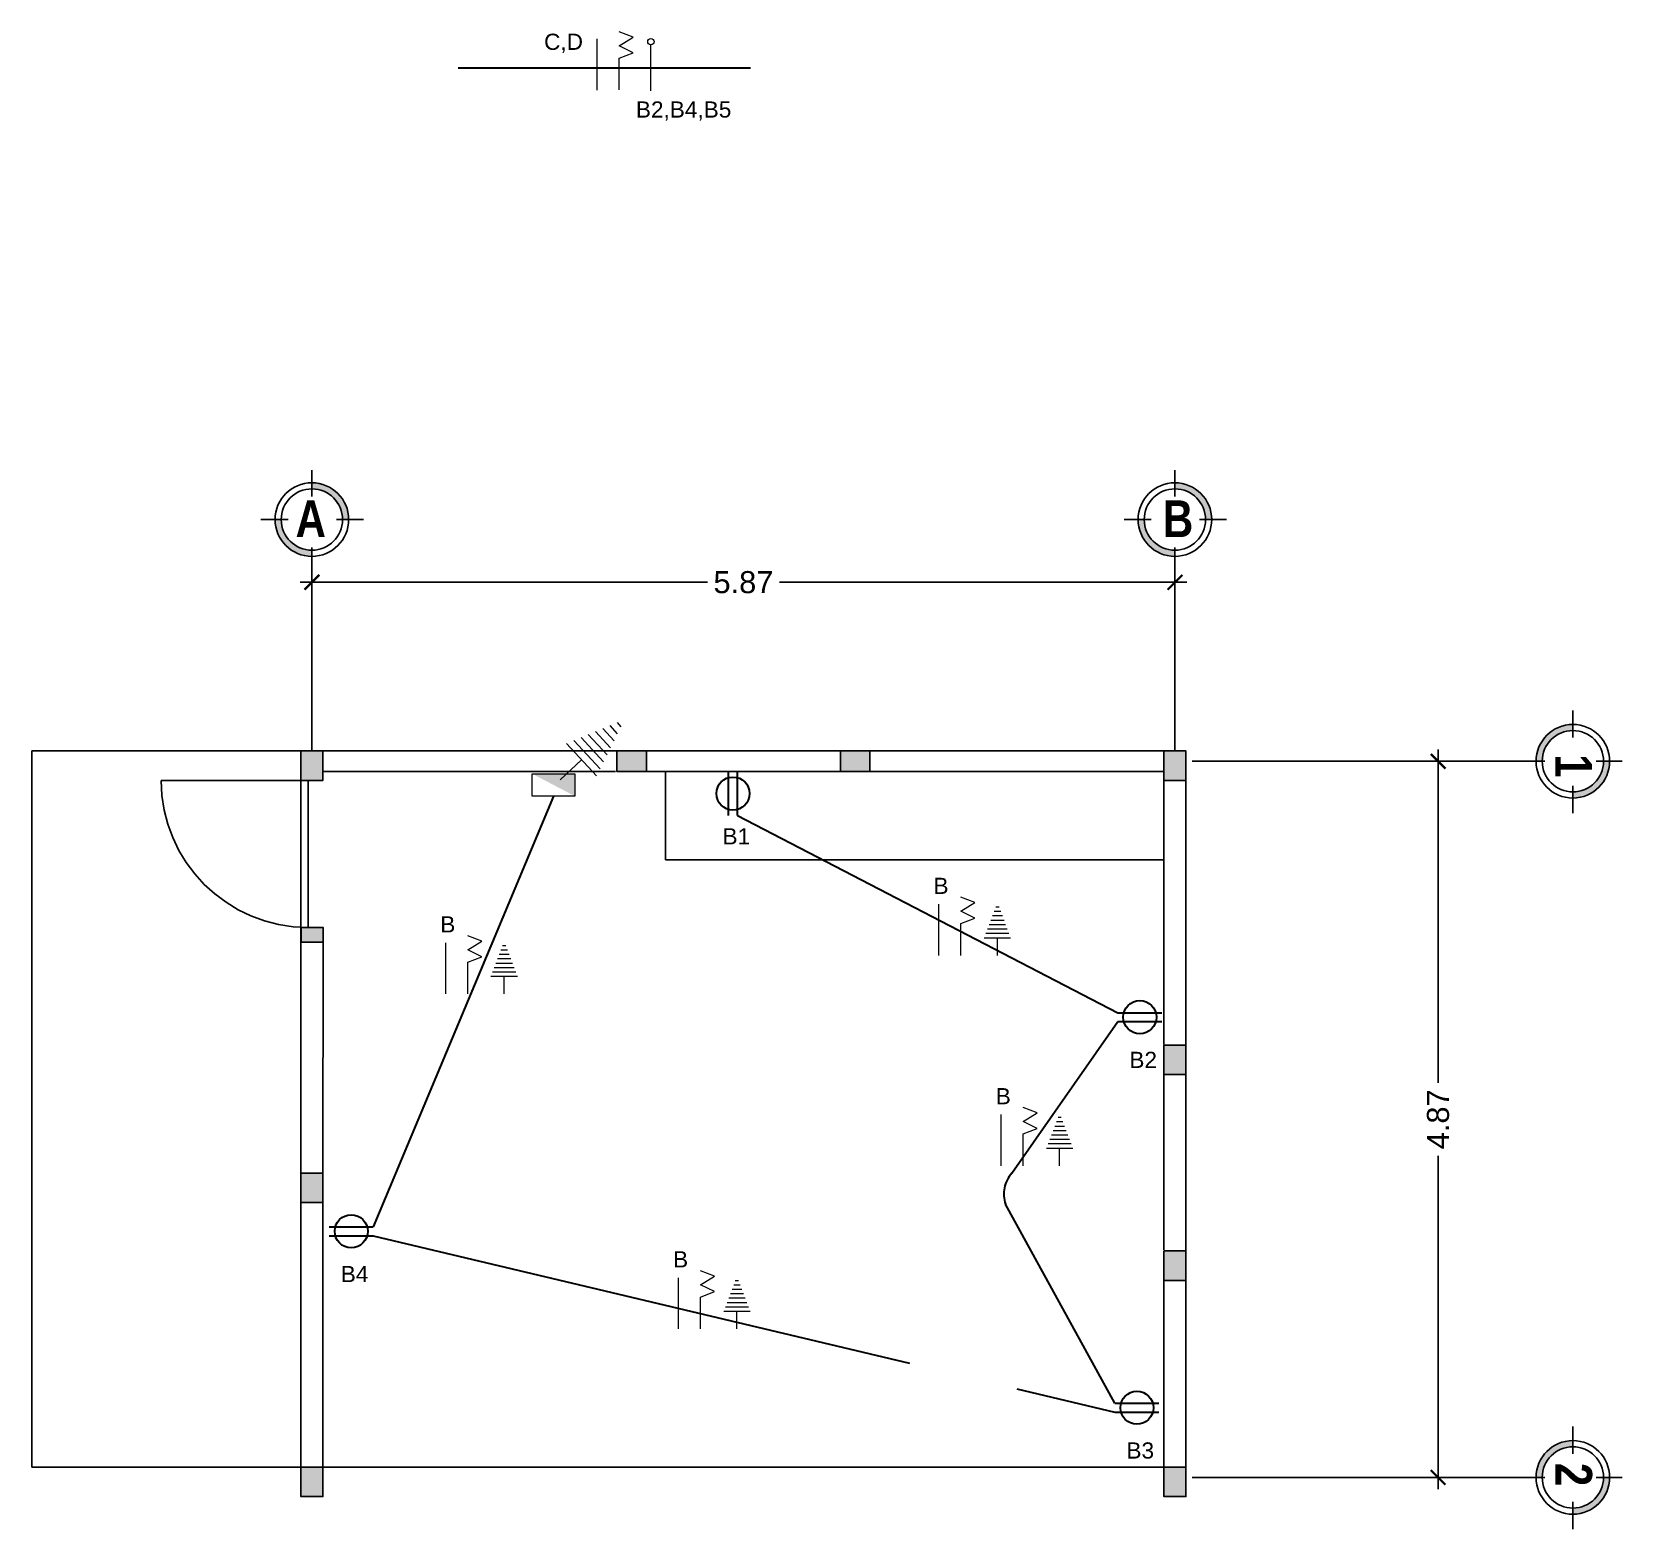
# Model space of a CAD drawing. Header units: metres. Extents: x 258817 to 259192, y 1878716 to 1878911.
# Drawn here: x 258962.83 to 258973.64, y 1878831.8 to 1878841.98 of the extents above; entities that cross this region are included whole.
import ezdxf

# ---------------------------------------------------------------- set-up
doc = ezdxf.new("R2010")
doc.units = ezdxf.units.M
doc.header["$MEASUREMENT"] = 0
for name, pattern in [('ACAD_ISO04W100', [30, 24, -3, 0, -3]), ('DASHED2', [0.375, 0.25, -0.125]), ('PHANTOM2', [1.25, 0.625, -0.125, 0.125, -0.125, 0.125, -0.125])]:
    doc.linetypes.add(name, pattern=pattern)
for name, color, linetype, lineweight in [('.3EJES', 1, 'Continuous', 20), ('0.1', 1, 'Continuous', 9), ('0.3', 3, 'Continuous', 30)]:
    doc.layers.add(name, color=color, linetype=linetype, lineweight=lineweight)
for name, color, linetype in [('07-Ejes', 8, 'Continuous'), ('TEXTOS', 2, 'Continuous'), ('Vistas', 7, 'Continuous')]:
    doc.layers.add(name, color=color, linetype=linetype)
doc.styles.add('dani-100Textos', font='techb___.ttf', dxfattribs={"height": 0.25})
doc.styles.get("Standard").update_dxf_attribs({"font": 'arial.ttf'})
doc.dimstyles.new('JPcotas75', dxfattribs={"dimtxt": 0.15, "dimasz": 0.1, "dimexe": 0.08, "dimexo": 0.05, "dimgap": 0.05, "dimtad": 0, "dimzin": 1, "dimdsep": 46, "dimtxsty": 'Standard', "dimblk": 'ARCHTICK', "dimcen": 2.5, "dimdle": 0.08, "dimclrd": 1, "dimclre": 1, "dimclrt": 2, "dimadec": 0, "dimazin": 0, "dimtfac": 1, "dimtmove": 1, "dimatfit": 2, "dimfxl": 1.25, "dimarcsym": 0})

# ---------------------------------------------------------------- blocks, each defined once
blk = doc.blocks.new('eje numero')
at = {"layer": '07-Ejes'}
h = blk.add_hatch(color=1, dxfattribs=at)
h.dxf.hatch_style = 1
h.paths.add_polyline_path([(496.116, 205.549), (496.116, 205.499, -0.414214), (496.366, 205.249), (496.416, 205.249, 0.414214)])
h.paths.add_polyline_path([(495.866, 205.249), (495.816, 205.249, 0.414214), (496.116, 204.949), (496.116, 204.999, -0.414214)])
at = {"layer": '07-Ejes', "color": 1}
for points in [[(496.116, 205.651), (496.116, 205.438)], [(495.701, 205.249), (495.923, 205.249)], [(496.316, 205.249), (496.538, 205.249)]]:
    blk.add_lwpolyline(points, dxfattribs=at)
for radius in [0.3, 0.25]:
    blk.add_circle((496.116, 205.249), radius, dxfattribs=at)
blk = doc.blocks.new('*U159')
at = {"color": 1, "linetype": 'ACAD_ISO04W100', "ltscale": 0.1}
blk.add_lwpolyline([(0, 0.711), (0, -0.673)], dxfattribs=at)
at = {"layer": '.3EJES', "xscale": 0.8340043413883207, "yscale": 0.8340043413883207, "zscale": 0.8340043413883207}
blk.add_blockref('eje numero', (-413.763, -170.278), dxfattribs=at)
at = {"style": 'dani-100Textos'}
blk.add_attdef('1', (-0.111, 0.781), '', height=0.25, dxfattribs=at)
blk = doc.blocks.new('*U173')
at = {"color": 1, "linetype": 'ACAD_ISO04W100', "ltscale": 0.1}
blk.add_lwpolyline([(0, 0.711), (0, -0.673)], dxfattribs=at)
at = {"layer": '.3EJES', "xscale": 0.8340043413883207, "yscale": 0.8340043413883207, "zscale": 0.8340043413883207}
blk.add_blockref('eje numero', (-413.763, -170.278), dxfattribs=at)
at = {"style": 'dani-100Textos'}
blk.add_attdef('1', (-0.082, 0.781), '', height=0.25, dxfattribs=at)
blk = doc.blocks.new('_ArchTick')
at = {"color": 0, "linetype": 'ByBlock', "const_width": 0.15}
blk.add_lwpolyline([(-0.5, -0.5), (0.5, 0.5)], dxfattribs=at)
blk = doc.blocks.new('*D871')
at = {"layer": 'Defpoints', "color": 0, "transparency": 16777216}
for p in [(258964.732, 1878838.415), (258970.602, 1878838.415), (258964.732, 1878838.238)]:
    blk.add_point(p, dxfattribs=at)
at = {"layer": 'Vistas', "color": 1, "lineweight": -2, "transparency": 16777216}
for p, q in [((258964.732, 1878838.365), (258964.732, 1878838.158)), ((258970.602, 1878838.365), (258970.602, 1878838.158)), ((258964.652, 1878838.238), (258967.422, 1878838.238)), ((258970.682, 1878838.238), (258967.912, 1878838.238))]:
    blk.add_line(p, q, dxfattribs=at)
at = {"layer": 'Vistas', "color": 1, "lineweight": -2, "transparency": 16777216, "xscale": 0.1, "yscale": 0.1, "zscale": 0.1, "rotation": 180}
blk.add_blockref('_ArchTick', (258964.732, 1878838.238), dxfattribs=at)
at = {"layer": 'Vistas', "color": 1, "lineweight": -2, "transparency": 16777216, "xscale": 0.1, "yscale": 0.1, "zscale": 0.1}
blk.add_blockref('_ArchTick', (258970.602, 1878838.238), dxfattribs=at)
at = {"layer": 'Vistas', "color": 2, "transparency": 16777216, "insert": (258967.667, 1878838.238), "char_height": 0.15, "attachment_point": 5}
blk.add_mtext('5.87', dxfattribs=at)
blk = doc.blocks.new('*U717')
at = {"color": 1, "linetype": 'ACAD_ISO04W100', "ltscale": 0.1}
blk.add_lwpolyline([(0, 0.711), (0, -1.731)], dxfattribs=at)
at = {"layer": '.3EJES', "xscale": 0.8340043413883207, "yscale": 0.8340043413883207, "zscale": 0.8340043413883207}
blk.add_blockref('eje numero', (-413.763, -170.278), dxfattribs=at)
at = {"style": 'dani-100Textos'}
blk.add_attdef('1', (-0.048, 0.781), '', height=0.25, dxfattribs=at)
blk = doc.blocks.new('*U182')
at = {"color": 1, "linetype": 'ACAD_ISO04W100', "ltscale": 0.1}
blk.add_lwpolyline([(0, 0.711), (0, -1.711)], dxfattribs=at)
at = {"layer": '.3EJES', "xscale": 0.8340043413883207, "yscale": 0.8340043413883207, "zscale": 0.8340043413883207}
blk.add_blockref('eje numero', (-413.763, -170.278), dxfattribs=at)
at = {"style": 'dani-100Textos'}
blk.add_attdef('1', (-0.099, 0.781), '', height=0.25, dxfattribs=at)
blk = doc.blocks.new('*D872')
at = {"layer": 'Defpoints', "color": 0, "transparency": 16777216}
for p in [(258972.558, 1878837.021), (258972.392, 1878832.151), (258972.558, 1878832.151)]:
    blk.add_point(p, dxfattribs=at)
at = {"layer": 'Vistas', "color": 1, "lineweight": -2, "transparency": 16777216}
for p, q in [((258972.392, 1878837.101), (258972.392, 1878834.834)), ((258972.508, 1878837.021), (258972.312, 1878837.021)), ((258972.392, 1878832.071), (258972.392, 1878834.338)), ((258972.508, 1878832.151), (258972.312, 1878832.151))]:
    blk.add_line(p, q, dxfattribs=at)
at = {"layer": 'Vistas', "color": 1, "lineweight": -2, "transparency": 16777216, "xscale": 0.1, "yscale": 0.1, "zscale": 0.1}
for p, rotation in [((258972.392, 1878837.021), 90), ((258972.392, 1878832.151), 270)]:
    blk.add_blockref('_ArchTick', p, dxfattribs=dict(at, rotation=rotation))
at = {"layer": 'Vistas', "color": 2, "transparency": 16777216, "insert": (258972.392, 1878834.586), "char_height": 0.15, "attachment_point": 5, "rotation": 90}
blk.add_mtext('4.87', dxfattribs=at)
blk = doc.blocks.new('tomacorriente')
for p, q in [((265.4284, 1691.6543), (265.6284, 1691.6543)), ((265.4284, 1691.6143), (265.6284, 1691.6143))]:
    blk.add_line(p, q)
blk.add_circle((265.5284, 1691.6343), 0.075)
blk = doc.blocks.new('TIERRA')
for p, q in [((221.409, 1693.104), (220.941, 1693.104)), ((221.292, 1693.417), (221.058, 1693.417)), ((221.644, 1692.479), (220.706, 1692.479)), ((221.527, 1692.792), (220.824, 1692.792)), ((221.878, 1691.854), (220.472, 1691.854)), ((221.761, 1692.167), (220.589, 1692.167)), ((222.113, 1691.229), (220.238, 1691.229)), ((221.995, 1691.542), (220.355, 1691.542)), ((221.175, 1689.979), (221.175, 1691.229))]:
    blk.add_line(p, q)
blk = doc.blocks.new('RETORNO')
at = {"layer": '0.1'}
blk.add_line((-1904.311, 1003.599), (-1904.311, 1003.911), dxfattribs=at)
blk.add_circle((-1904.311, 1003.933), 0.0215, dxfattribs=at)

msp = doc.modelspace()

# ---------------------------------------------------------------- hatches: boundary and pattern name
at = {"layer": '0.1'}
msp.add_hatch(color=256, dxfattribs=at).paths.add_polyline_path([(258966.23105, 1878836.93558), (258966.52092, 1878836.93558), (258966.52092, 1878836.7834)])
at = {"layer": 'Vistas'}
h = msp.add_hatch(color=256, dxfattribs=at)
h.dxf.hatch_style = 1
h.paths.add_polyline_path([(258964.80672, 1878832.22084), (258964.65672, 1878832.22084), (258964.65672, 1878832.02084), (258964.80672, 1878832.02084)])
h.paths.add_polyline_path([(258964.80672, 1878834.22084), (258964.65672, 1878834.22084), (258964.65672, 1878834.02084), (258964.80672, 1878834.02084)])
h.paths.add_polyline_path([(258970.67672, 1878832.22084), (258970.52672, 1878832.22084), (258970.52672, 1878832.02084), (258970.67672, 1878832.02084)])
h.paths.add_polyline_path([(258970.67672, 1878833.69084), (258970.52672, 1878833.69084), (258970.52672, 1878833.49084), (258970.67672, 1878833.49084)])
h.paths.add_polyline_path([(258970.67672, 1878835.09084), (258970.52672, 1878835.09084), (258970.52672, 1878834.89084), (258970.67672, 1878834.89084)])
h.paths.add_polyline_path([(258970.67672, 1878837.09084), (258970.52672, 1878837.09084), (258970.52672, 1878836.95084), (258970.52672, 1878836.89084), (258970.67672, 1878836.89084)])
h.paths.add_polyline_path([(258968.52672, 1878837.09084), (258968.32672, 1878837.09084), (258968.32672, 1878836.95084), (258968.52672, 1878836.95084)])
h.paths.add_polyline_path([(258967.00672, 1878837.09084), (258966.80672, 1878837.09084), (258966.80672, 1878836.95084), (258967.00672, 1878836.95084)])
h.paths.add_polyline_path([(258964.80672, 1878837.09084), (258964.65672, 1878837.09084), (258964.65672, 1878836.89084), (258964.70672, 1878836.89084), (258964.80672, 1878836.89084)])
h.paths.add_polyline_path([(258964.80817, 1878835.89084), (258964.65817, 1878835.89084), (258964.65817, 1878835.79084), (258964.80817, 1878835.79084)])

# ---------------------------------------------------------------- linework, layer by layer
at = {"layer": '0.1'}
for p, q in [((258966.67213, 1878841.5855), (258966.67213, 1878841.93275)), ((258968.99672, 1878835.70092), (258968.99672, 1878836.04818)), ((258965.6419, 1878835.43895), (258965.6419, 1878835.78621)), ((258969.42029, 1878834.27054), (258969.42029, 1878834.6178)), ((258967.22555, 1878833.161), (258967.22555, 1878833.50825))]:
    msp.add_line(p, q, dxfattribs=at)
for points in [[(258966.82158, 1878841.5864), (258966.82158, 1878841.80307), (258966.91686, 1878841.83951), (258966.82158, 1878841.88661), (258966.91686, 1878841.94504), (258966.82158, 1878841.98148)], [(258969.14617, 1878835.70092), (258969.14617, 1878835.91759), (258969.24145, 1878835.95403), (258969.14617, 1878836.00113), (258969.24145, 1878836.05956), (258969.14617, 1878836.096)], [(258965.79135, 1878835.43895), (258965.79135, 1878835.65562), (258965.88663, 1878835.69206), (258965.79135, 1878835.73916), (258965.88663, 1878835.79759), (258965.79135, 1878835.83403)], [(258969.56974, 1878834.27054), (258969.56974, 1878834.48721), (258969.66502, 1878834.52365), (258969.56974, 1878834.57075), (258969.66502, 1878834.62918), (258969.56974, 1878834.66562)], [(258967.375, 1878833.161), (258967.375, 1878833.37766), (258967.47028, 1878833.41411), (258967.375, 1878833.46121), (258967.47028, 1878833.51963), (258967.375, 1878833.55607)]]:
    msp.add_lwpolyline(points, dxfattribs=at)
msp.add_lwpolyline([(258966.23105, 1878836.7834), (258966.23105, 1878836.93558), (258966.52092, 1878836.93558), (258966.52092, 1878836.7834)], close=True, dxfattribs=at)
at = {"layer": '0.3', "linetype": 'PHANTOM2', "ltscale": 6}
for p, q in [((258966.37599, 1878836.7834), (258965.14928, 1878833.85449)), ((258967.6259, 1878836.65118), (258970.21298, 1878835.31092)), ((258965.14928, 1878833.79449), (258970.1933, 1878832.59469))]:
    msp.add_line(p, q, dxfattribs=at)
at = {"layer": '0.3'}
msp.add_lwpolyline([(258965.72567, 1878841.73718), (258967.71609, 1878841.73718)], dxfattribs=at)
at = {"layer": '0.3', "linetype": 'PHANTOM2', "ltscale": 6}
msp.add_lwpolyline([(258970.1933, 1878832.65469), (258969.44917, 1878834.0091, -0.27326874), (258969.49303, 1878834.21892), (258970.21298, 1878835.25092)], format="xyb", dxfattribs=at)
at = {"layer": 'Vistas'}
for p, q in [((258964.65672, 1878837.09084), (258962.82672, 1878837.09084)), ((258962.82672, 1878832.22084), (258962.82672, 1878837.09084)), ((258970.67672, 1878837.09084), (258964.65672, 1878837.09084)), ((258964.65672, 1878832.22084), (258964.65672, 1878837.09084)), ((258964.80672, 1878837.09084), (258964.80672, 1878836.95084)), ((258970.67672, 1878837.09084), (258970.67672, 1878832.22084)), ((258964.80672, 1878836.95084), (258966.79672, 1878836.95084)), ((258966.99672, 1878836.95084), (258968.52672, 1878836.95084)), ((258967.13672, 1878836.35084), (258967.13672, 1878836.95084)), ((258970.52672, 1878836.95084), (258970.52672, 1878836.35084)), ((258964.65672, 1878836.89084), (258964.70672, 1878836.89084)), ((258964.70672, 1878836.89084), (258964.70672, 1878835.89084)), ((258970.52672, 1878836.89084), (258970.52672, 1878835.09469)), ((258970.52672, 1878836.35084), (258967.13672, 1878836.35084)), ((258964.80817, 1878835.79084), (258964.80672, 1878834.22084)), ((258970.52672, 1878834.89084), (258970.52672, 1878833.6974)), ((258970.52672, 1878832.22084), (258970.52672, 1878833.49084)), ((258964.65672, 1878832.22084), (258962.82672, 1878832.22084)), ((258964.65672, 1878832.22084), (258962.82672, 1878832.22084)), ((258964.81672, 1878832.22084), (258964.65672, 1878832.22084)), ((258970.51672, 1878832.22084), (258964.81672, 1878832.22084)), ((258970.67672, 1878832.22084), (258970.51672, 1878832.22084))]:
    msp.add_line(p, q, dxfattribs=at)
at = {"layer": 'Vistas', "linetype": 'DASHED2', "ltscale": 10}
msp.add_line((258963.70672, 1878836.89084), (258964.70672, 1878836.89084), dxfattribs=at)
at = {"layer": 'Vistas'}
for points in [[(258964.65672, 1878837.09084), (258964.80672, 1878837.09084), (258964.80672, 1878836.89084), (258964.65672, 1878836.89084)], [(258967.00672, 1878837.09084), (258967.00672, 1878836.95084), (258966.80672, 1878836.95084), (258966.80672, 1878837.09084)], [(258968.52672, 1878837.09084), (258968.52672, 1878836.95084), (258968.32672, 1878836.95084), (258968.32672, 1878837.09084)], [(258968.52672, 1878837.09084), (258970.52672, 1878837.09084), (258970.52672, 1878836.95084), (258968.52672, 1878836.95084)], [(258970.52672, 1878837.09084), (258970.67672, 1878837.09084), (258970.67672, 1878836.89084), (258970.52672, 1878836.89084)], [(258964.65817, 1878835.89084), (258964.80817, 1878835.89084), (258964.80817, 1878835.79084), (258964.65817, 1878835.79084)], [(258970.52672, 1878835.09084), (258970.67672, 1878835.09084), (258970.67672, 1878834.89084), (258970.52672, 1878834.89084)], [(258964.65672, 1878834.22084), (258964.80672, 1878834.22084), (258964.80672, 1878834.02084), (258964.65672, 1878834.02084)], [(258964.65672, 1878832.22084), (258964.80672, 1878832.22084), (258964.80672, 1878834.02084), (258964.65672, 1878834.02084)], [(258970.52672, 1878833.69084), (258970.67672, 1878833.69084), (258970.67672, 1878833.49084), (258970.52672, 1878833.49084)], [(258964.65672, 1878832.22084), (258964.80672, 1878832.22084), (258964.80672, 1878832.02084), (258964.65672, 1878832.02084)], [(258970.52672, 1878832.22084), (258970.67672, 1878832.22084), (258970.67672, 1878832.02084), (258970.52672, 1878832.02084)]]:
    msp.add_lwpolyline(points, close=True, dxfattribs=at)
at = {"layer": 'Vistas', "linetype": 'DASHED2', "ltscale": 10}
msp.add_arc((258964.70672, 1878836.89084), 1, 180, 270, dxfattribs=at)

# ---------------------------------------------------------------- block references
at = {"layer": '0.1', "xscale": 0.16, "yscale": 0.16, "zscale": 0.16, "rotation": 313.0028672833996}
msp.add_blockref('TIERRA', (258744.53763, 1878678.35462), dxfattribs=at)
at = {"layer": '0.1', "xscale": -0.09600000000000009, "yscale": 0.09600000000000009, "zscale": 0.09600000000000009}
for p in [(258990.62704, 1878673.46292), (258987.27223, 1878673.20095), (258991.05061, 1878672.03254), (258988.85588, 1878670.923)]:
    msp.add_blockref('TIERRA', p, dxfattribs=at)
at = {"layer": '0.3'}
msp.add_blockref('RETORNO', (260871.34828, 1877837.98197), dxfattribs=at)
at = {"layer": '0.3', "color": 1, "xscale": 1.5, "yscale": 1.5, "zscale": 1.5, "rotation": 90}
msp.add_blockref('tomacorriente', (261505.04732, 1878438.50864), dxfattribs=at)
at = {"layer": '0.3', "color": 1, "xscale": 1.5, "yscale": 1.5, "zscale": 1.5}
for p in [(258572.07044, 1876297.82949), (258566.70674, 1876296.37307), (258572.05075, 1876295.17326)]:
    msp.add_blockref('tomacorriente', p, dxfattribs=at)
at = {"layer": 'Vistas'}
for name, p, values in [('*U159', (258964.73172, 1878837.764), {'1': 'A'}), ('*U173', (258970.60172, 1878837.764), {'1': 'B'})]:
    msp.add_blockref(name, p, dxfattribs=at).add_auto_attribs(values)
at = {"layer": 'Vistas', "rotation": 270}
for name, p, values in [('*U717', (258972.40787, 1878837.02084), {'1': '1'}), ('*U182', (258972.40787, 1878832.15084), {'1': '2'})]:
    msp.add_blockref(name, p, dxfattribs=at).add_auto_attribs(values)

# ---------------------------------------------------------------- texts
at = {"layer": 'TEXTOS', "color": 2, "char_height": 0.11, "attachment_point": 1}
for s, width, insert in [('\\A1;\\pxqr,t13;C,D', 0.5453348, (258966.03024, 1878841.96868)), ('\\A1;\\pxt13;B2,B4,B5', 0.8029999, (258966.93552, 1878841.50823)), ('\\A1;\\pxt13;B1', 0.8029999, (258967.52474, 1878836.56552)), ('\\A1;\\pxqr,t13;B', 0.5453348, (258968.51686, 1878836.22864)), ('\\A1;\\pxqr,t13;B', 0.5453348, (258965.16205, 1878835.96667)), ('\\A1;\\pxt13;B2', 0.8029999, (258970.29183, 1878835.04525)), ('\\A1;\\pxqr,t13;B', 0.5453348, (258968.94044, 1878834.79826)), ('\\A1;\\pxqr,t13;B', 0.5453348, (258966.7457, 1878833.68871)), ('\\A1;\\pxt13;B4', 0.8029999, (258964.92813, 1878833.58883)), ('\\A1;\\pxt13;B3', 0.8029999, (258970.27214, 1878832.38902))]:
    msp.add_mtext_dynamic_manual_height_columns(s, width=width, gutter_width=12.5, heights=[0], dxfattribs=dict(at, insert=insert))

# ---------------------------------------------------------------- dimensions: what is measured, and where the dimension line sits
at = {"layer": 'Vistas'}
dim = msp.add_linear_dim(base=(258964.73172, 1878838.23789), p1=(258970.60172, 1878838.41453), p2=(258964.73172, 1878838.41453), dimstyle='JPcotas75', dxfattribs=at)
dim.commit()
dim.dimension.update_dxf_attribs({"geometry": '*D871', "text_midpoint": (258967.66672, 1878838.23789)})
dim = msp.add_linear_dim(base=(258972.39238, 1878832.15084), p1=(258972.55801, 1878837.02084), p2=(258972.55801, 1878832.15084), angle=90, dimstyle='JPcotas75', dxfattribs=at)
dim.commit()
dim.dimension.update_dxf_attribs({"geometry": '*D872', "text_midpoint": (258972.39238, 1878834.58584)})

doc.saveas('drawing.dxf')
